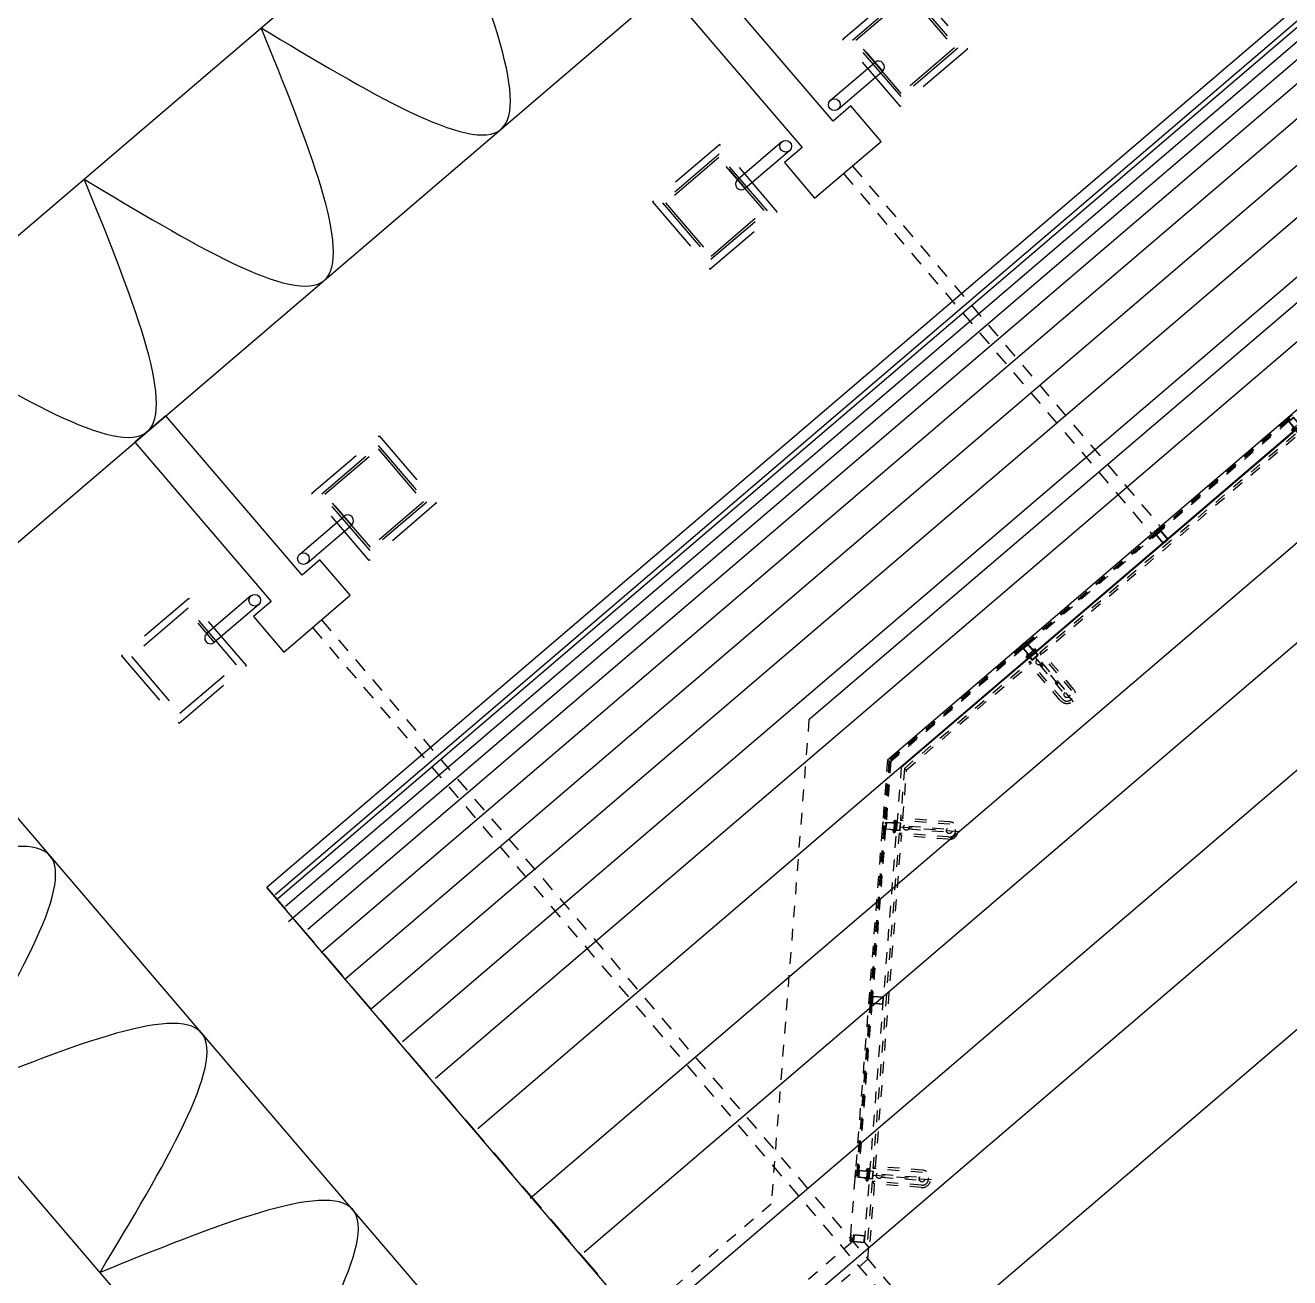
# Model space of a CAD drawing. Extents: x 146 to 670, y 614 to 806.
# Drawn here: x 375.46 to 386.32, y 717.83 to 728.59 of the extents above; entities that cross this region are included whole.
import ezdxf

# ---------------------------------------------------------------- set-up
doc = ezdxf.new("R2010")
doc.units = 0
doc.header["$LTSCALE"] = 0.5
doc.header["$MEASUREMENT"] = 0
for name, pattern in [('DASHDOTX2', [2, 1, -0.5, 0, -0.5]), ('DASHED2', [0.375, 0.25, -0.125]), ('HIDDEN', [0.375, 0.25, -0.125])]:
    doc.linetypes.add(name, pattern=pattern)
for name, color, linetype in [('2', 1, 'CONTINUOUS'), ('4', 3, 'CONTINUOUS'), ('6', 7, 'CONTINUOUS'), ('9', 1, 'DASHED2'), ('paredes', 1, 'CONTINUOUS'), ('PROYECCIONES', 6, 'HIDDEN'), ('talud', 5, 'CONTINUOUS'), ('texturas', 6, 'CONTINUOUS'), ('TUBERIA', 7, 'DASHDOTX2'), ('ventanas', 1, 'CONTINUOUS'), ('vidrio', 6, 'CONTINUOUS')]:
    doc.layers.add(name, color=color, linetype=linetype)

# ---------------------------------------------------------------- blocks, each defined once
blk = doc.blocks.new('apoymuro-cortina')
at = {"layer": 'vidrio', "color": 1, "linetype": 'Continuous'}
for p, q in [((0, 0), (-0.099, 0)), ((0, -0.057), (0, 0)), ((-0.125, -0.001), (-0.125, -0.057)), ((-0.119, 0), (-0.124, 0)), ((-0.124, -0.057), (-0.119, -0.057)), ((-0.122, -0.01), (-0.122, -0.003)), ((-0.122, -0.032), (-0.122, -0.013)), ((-0.096, -0.032), (-0.122, -0.032)), ((-0.122, -0.035), (-0.096, -0.035)), ((-0.122, -0.044), (-0.122, -0.035)), ((-0.122, -0.054), (-0.122, -0.048)), ((-0.121, -0.003), (-0.12, -0.003)), ((-0.12, -0.01), (-0.121, -0.01)), ((-0.121, -0.013), (-0.119, -0.013)), ((-0.119, -0.045), (-0.121, -0.045)), ((-0.121, -0.047), (-0.12, -0.047)), ((-0.12, -0.055), (-0.121, -0.055)), ((-0.12, -0.003), (-0.12, -0.004)), ((-0.12, -0.009), (-0.12, -0.01)), ((-0.12, -0.047), (-0.12, -0.048)), ((-0.12, -0.054), (-0.12, -0.055)), ((-0.119, -0.004), (-0.119, -0.001)), ((-0.119, -0.012), (-0.119, -0.009)), ((-0.119, -0.048), (-0.119, -0.045)), ((-0.119, -0.057), (-0.119, -0.054)), ((-0.1, -0.001), (-0.1, -0.004)), ((-0.1, -0.009), (-0.1, -0.012)), ((-0.1, -0.045), (-0.1, -0.048)), ((-0.1, -0.054), (-0.1, -0.057)), ((-0.099, -0.013), (-0.097, -0.013)), ((-0.097, -0.045), (-0.099, -0.045)), ((-0.099, -0.057), (-0.094, -0.057)), ((-0.098, -0.003), (-0.097, -0.003)), ((-0.098, -0.004), (-0.098, -0.003)), ((-0.098, -0.01), (-0.098, -0.009)), ((-0.097, -0.01), (-0.098, -0.01)), ((-0.098, -0.047), (-0.097, -0.047)), ((-0.098, -0.048), (-0.098, -0.047)), ((-0.098, -0.055), (-0.098, -0.054)), ((-0.097, -0.055), (-0.098, -0.055)), ((-0.096, -0.003), (-0.096, -0.01)), ((-0.096, -0.013), (-0.096, -0.032)), ((-0.096, -0.035), (-0.096, -0.044)), ((-0.096, -0.048), (-0.096, -0.054)), ((-0.094, -0.057), (0, -0.057)), ((-0.093, -0.003), (-0.093, -0.054)), ((-0.004, -0.003), (-0.093, -0.003)), ((-0.093, -0.055), (-0.004, -0.055)), ((-0.003, -0.054), (-0.003, -0.003))]:
    blk.add_line(p, q, dxfattribs=at)
at = {"layer": 'vidrio', "linetype": 'Continuous'}
for p, q in [((-0.04, 0.002), (-0.04, 0.005)), ((-0.04, 0.005), (0.031, 0.005)), ((0.027, 0.002), (-0.04, 0.002)), ((-0.032, 0.006), (-0.032, 0.008)), ((-0.032, 0.008), (-0.006, 0.008)), ((-0.006, 0.006), (-0.032, 0.006)), ((-0.009, 0.01), (-0.029, 0.01)), ((-0.029, 0.01), (-0.029, 0.008)), ((-0.029, 0.008), (-0.009, 0.008)), ((-0.028, 0.011), (-0.028, 0.02)), ((-0.026, 0.021), (-0.011, 0.021)), ((-0.011, 0.011), (-0.026, 0.011)), ((-0.024, 0.02), (-0.024, 0.011)), ((-0.015, 0.021), (-0.023, 0.021)), ((-0.014, 0.011), (-0.014, 0.02)), ((-0.009, 0.02), (-0.009, 0.011)), ((-0.009, 0.008), (-0.009, 0.01)), ((-0.006, 0.008), (-0.006, 0.006)), ((0.027, -0.059), (0.027, 0.002)), ((0.031, -0.063), (0.031, 0.005)), ((-0.105, -0.044), (-0.113, -0.044)), ((-0.04, -0.059), (0.027, -0.059)), ((-0.04, -0.063), (-0.04, -0.059)), ((0.031, -0.063), (-0.04, -0.063)), ((-0.032, -0.063), (-0.032, -0.065)), ((-0.006, -0.063), (-0.032, -0.063)), ((-0.032, -0.065), (-0.006, -0.065)), ((-0.029, -0.068), (-0.029, -0.065)), ((-0.029, -0.065), (-0.009, -0.065)), ((-0.009, -0.068), (-0.029, -0.068)), ((-0.028, -0.069), (-0.028, -0.078)), ((-0.011, -0.068), (-0.026, -0.068)), ((-0.026, -0.078), (-0.011, -0.078)), ((-0.013, -0.005), (-0.025, -0.005)), ((-0.025, -0.005), (-0.025, -0.052)), ((-0.025, -0.052), (-0.013, -0.052)), ((-0.025, -0.083), (-0.025, -0.078)), ((-0.013, -0.079), (-0.025, -0.079)), ((-0.013, -0.081), (-0.025, -0.081)), ((-0.025, -0.083), (-0.024, -0.084)), ((-0.013, -0.083), (-0.025, -0.083)), ((-0.024, -0.078), (-0.024, -0.069)), ((-0.014, -0.084), (-0.024, -0.084)), ((-0.015, -0.078), (-0.023, -0.078)), ((-0.015, -0.08), (-0.023, -0.08)), ((-0.015, -0.082), (-0.023, -0.082)), ((-0.019, -0.084), (-0.019, -0.084)), ((-0.014, -0.069), (-0.014, -0.078)), ((-0.013, -0.083), (-0.014, -0.084)), ((-0.013, -0.052), (-0.013, -0.005)), ((-0.013, -0.083), (-0.013, -0.078)), ((-0.009, -0.065), (-0.009, -0.068)), ((-0.009, -0.078), (-0.009, -0.069)), ((-0.006, -0.065), (-0.006, -0.063))]:
    blk.add_line(p, q, dxfattribs=at)
at = {"layer": 'vidrio', "color": 1, "linetype": 'Continuous', "extrusion": (0, 0, -1)}
for centre, major_axis, start_param, end_param in [((-0.099, -0.001), (0.000451, -0.000451), 2.356194, 3.926991), ((-0.124, -0.001), (0.000451, -0.000451), 2.356194, 3.926991), ((-0.124, -0.057), (0.000451, 0.000451), 2.356194, 3.926991), ((-0.121, -0.003), (0.000451, -0.000451), 2.356194, 3.926991), ((-0.121, -0.01), (0.000451, 0.000451), 2.356194, 3.926991), ((-0.121, -0.013), (0.000451, -0.000451), 2.356194, 3.926991), ((-0.121, -0.044), (0.000451, 0.000451), 2.356194, 3.926991), ((-0.121, -0.048), (0.000451, -0.000451), 2.356194, 3.926991), ((-0.121, -0.054), (0.000451, 0.000451), 2.356194, 3.926991), ((-0.119, -0.004), (0.000451, 0.000451), 2.356194, 3.926991), ((-0.119, -0.009), (0.000451, -0.000451), 2.356194, 3.926991), ((-0.119, -0.048), (0.000451, 0.000451), 2.356194, 3.926991), ((-0.119, -0.054), (0.000451, -0.000451), 2.356194, 3.926991), ((-0.119, -0.001), (0.000451, -0.000451), 3.926991, 5.497787), ((-0.119, -0.004), (0.000451, -0.000451), -0.785398, 0.785398), ((-0.119, -0.009), (0.000451, -0.000451), 3.926991, 5.497787), ((-0.119, -0.012), (0.000451, -0.000451), -0.785398, 0.785398), ((-0.119, -0.045), (0.000451, -0.000451), 3.926991, 5.497787), ((-0.119, -0.048), (0.000451, -0.000451), -0.785398, 0.785398), ((-0.119, -0.054), (0.000451, -0.000451), 3.926991, 5.497787), ((-0.119, -0.057), (0.000451, -0.000451), -0.785398, 0.785398), ((-0.099, -0.004), (0.000451, 0.000451), 2.356194, 3.926991), ((-0.099, -0.009), (0.000451, -0.000451), 2.356194, 3.926991), ((-0.099, -0.012), (0.000451, 0.000451), 2.356194, 3.926991), ((-0.099, -0.045), (0.000451, -0.000451), 2.356194, 3.926991), ((-0.099, -0.048), (0.000451, 0.000451), 2.356194, 3.926991), ((-0.099, -0.054), (0.000451, -0.000451), 2.356194, 3.926991), ((-0.099, -0.057), (0.000451, 0.000451), 2.356194, 3.926991), ((-0.099, -0.004), (0.000451, -0.000451), -0.785398, 0.785398), ((-0.099, -0.009), (0.000451, -0.000451), 3.926991, 5.497787), ((-0.099, -0.048), (0.000451, -0.000451), -0.785398, 0.785398), ((-0.099, -0.054), (0.000451, -0.000451), 3.926991, 5.497787), ((-0.097, -0.003), (0.000451, 0.000451), 5.497787, 7.068583), ((-0.097, -0.01), (0.000451, -0.000451), -0.785398, 0.785398), ((-0.097, -0.013), (0.000451, -0.000451), 3.926991, 5.497787), ((-0.097, -0.044), (0.000451, -0.000451), -0.785398, 0.785398), ((-0.097, -0.048), (0.000451, 0.000451), 5.497787, 7.068583), ((-0.093, -0.003), (0.000361, 0.000361), 3.926991, 5.497787), ((-0.093, -0.054), (0.000361, 0.000361), 2.356194, 3.926991)]:
    blk.add_ellipse(centre, major_axis=major_axis, ratio=1, start_param=start_param, end_param=end_param, dxfattribs=at)
at = {"layer": 'vidrio', "linetype": 'Continuous', "extrusion": (0, 0, -1)}
for centre, major_axis, start_param, end_param in [((-0.026, 0.016), (0.00325, -0.00325), 3.399063, 4.454918), ((-0.026, 0.015), (0.00325, -0.00325), 0.257471, 1.313326), ((-0.019, 0), (0.0144, -0.0144), 3.678281, 4.175701), ((-0.019, 0.031), (0.0144, 0.0144), 2.107484, 2.604904), ((-0.011, 0.016), (0.00325, -0.00325), 3.399063, 4.454918), ((-0.011, 0.015), (0.00325, -0.00325), 0.257471, 1.313326), ((-0.026, -0.073), (0.00325, 0.00325), 4.96986, 6.025715), ((-0.026, -0.074), (0.00325, 0.00325), 1.828267, 2.884122), ((-0.019, -0.088), (0.0144, 0.0144), 5.249077, 5.746497), ((-0.019, -0.058), (0.0144, -0.0144), 0.536688, 1.034108), ((-0.011, -0.073), (0.00325, 0.00325), 4.96986, 6.025715), ((-0.011, -0.074), (0.00325, 0.00325), 1.828267, 2.884122)]:
    blk.add_ellipse(centre, major_axis=major_axis, ratio=1, start_param=start_param, end_param=end_param, dxfattribs=at)
at = {"layer": 'vidrio', "color": 5, "linetype": 'Continuous', "extrusion": (0, 0, -1)}
for centre, major_axis, start_param, end_param in [((-0.004, -0.003), (0.000361, -0.000361), 3.926991, 5.497787), ((-0.004, -0.054), (0.000361, 0.000361), 0.785398, 2.356194)]:
    blk.add_ellipse(centre, major_axis=major_axis, ratio=1, start_param=start_param, end_param=end_param, dxfattribs=at)

msp = doc.modelspace()

# ---------------------------------------------------------------- linework, layer by layer
at = {"layer": '2', "ltscale": 2}
for p, q in [((394.035, 735.171, -1221.5), (377.602, 721.121, -1221.5)), ((394.057, 735.137, -1221.5), (377.624, 721.086, -1221.5)), ((394.126, 735.072, -1221.5), (377.692, 721.022, -1221.5)), ((394.149, 734.938, -1221.5), (377.716, 720.888, -1221.5)), ((394.315, 734.872, -1221.5), (377.882, 720.822, -1221.5)), ((394.432, 734.673, -1221.5), (377.998, 720.622, -1221.5)), ((394.631, 734.44, -1221.5), (378.198, 720.39, -1221.5)), ((394.863, 734.191, -1221.5), (378.43, 720.141, -1221.5)), ((395.129, 733.909, -1221.5), (378.696, 719.859, -1221.5)), ((395.412, 733.593, -1221.5), (378.978, 719.543, -1221.5)), ((395.777, 733.162, -1221.5), (379.344, 719.111, -1221.5)), ((396.225, 732.564, -1221.5), (379.792, 718.514, -1221.5)), ((396.69, 732.099, -1221.5), (380.257, 718.049, -1221.5)), ((397.172, 731.418, -1221.5), (380.739, 717.368, -1221.5)), ((397.67, 730.887, -1221.5), (381.237, 716.837, -1221.5)), ((398.318, 730.173, -1221.5), (381.885, 716.123, -1221.5))]:
    msp.add_line(p, q, dxfattribs=at)
at = {"layer": '4', "elevation": -1221.5}
for points in [[(381.225, 729.135), (380.959, 728.908), (382.128, 727.54), (381.976, 727.41), (382.236, 727.106), (382.806, 727.593), (382.546, 727.897), (382.394, 727.767), (381.225, 729.135)], [(376.664, 725.236), (376.398, 725.009), (377.568, 723.64), (377.416, 723.511), (377.676, 723.206), (378.246, 723.694), (377.986, 723.998), (377.834, 723.868), (376.664, 725.236)]]:
    msp.add_lwpolyline(points, dxfattribs=at)
at = {"layer": '6', "ltscale": 2}
for p in [(393.964, 735.234, -1221.5), (392.692, 703.45, -1221.5)]:
    msp.add_line(p, (377.53, 721.184, -1221.5), dxfattribs=at)
at = {"layer": '9', "ltscale": 0.8}
for p, q in [((386.306, 725.208, -1221.5), (385.182, 724.247, -1221.5)), ((386.308, 725.205, -1221.5), (385.184, 724.244, -1221.5)), ((386.311, 725.202, -1221.5), (385.187, 724.241, -1221.5)), ((386.307, 725.186, -1221.5), (385.21, 724.249, -1221.5)), ((386.365, 725.077, -1221.5), (384.169, 723.199, -1221.5)), ((386.363, 725.049, -1221.5), (384.197, 723.197, -1221.5)), ((385.191, 724.27, -1221.5), (385.148, 724.234, -1221.5)), ((385.195, 724.266, -1221.5), (385.192, 724.27, -1221.5)), ((384.042, 723.272, -1221.5), (385.166, 724.233, -1221.5)), ((384.044, 723.269, -1221.5), (385.168, 724.23, -1221.5)), ((384.047, 723.266, -1221.5), (385.171, 724.227, -1221.5)), ((384.07, 723.274, -1221.5), (385.167, 724.211, -1221.5)), ((385.148, 724.233, -1221.5), (385.151, 724.229, -1221.5)), ((385.152, 724.233, -1221.5), (385.157, 724.237, -1221.5)), ((385.153, 724.231, -1221.5), (385.152, 724.232, -1221.5)), ((385.152, 724.229, -1221.5), (385.155, 724.231, -1221.5)), ((385.154, 724.232, -1221.5), (385.153, 724.231, -1221.5)), ((385.158, 724.237, -1221.5), (385.159, 724.236, -1221.5)), ((385.159, 724.236, -1221.5), (385.158, 724.235, -1221.5)), ((385.159, 724.234, -1221.5), (385.161, 724.236, -1221.5)), ((385.16, 724.24, -1221.5), (385.167, 724.246, -1221.5)), ((385.161, 724.237, -1221.5), (385.16, 724.239, -1221.5)), ((385.167, 724.216, -1221.5), (385.165, 724.214, -1221.5)), ((385.165, 724.213, -1221.5), (385.168, 724.21, -1221.5)), ((385.171, 724.227, -1221.5), (385.166, 724.233, -1221.5)), ((385.167, 724.246, -1221.5), (385.183, 724.226, -1221.5)), ((385.167, 724.215, -1221.5), (385.168, 724.215, -1221.5)), ((385.168, 724.214, -1221.5), (385.167, 724.215, -1221.5)), ((385.169, 724.214, -1221.5), (385.168, 724.213, -1221.5)), ((385.168, 724.21, -1221.5), (385.229, 724.138, -1221.5)), ((385.169, 724.248, -1221.5), (385.183, 724.26, -1221.5)), ((385.186, 724.228, -1221.5), (385.169, 724.248, -1221.5)), ((385.174, 724.218, -1221.5), (385.169, 724.214, -1221.5)), ((385.209, 724.244, -1221.5), (385.171, 724.211, -1221.5)), ((385.173, 724.222, -1221.5), (385.171, 724.22, -1221.5)), ((385.171, 724.211, -1221.5), (385.229, 724.143, -1221.5)), ((385.172, 724.219, -1221.5), (385.173, 724.22, -1221.5)), ((385.173, 724.22, -1221.5), (385.174, 724.219, -1221.5)), ((385.176, 724.22, -1221.5), (385.174, 724.222, -1221.5)), ((385.183, 724.226, -1221.5), (385.177, 724.22, -1221.5)), ((385.182, 724.247, -1221.5), (385.187, 724.241, -1221.5)), ((385.184, 724.26, -1221.5), (385.185, 724.258, -1221.5)), ((385.186, 724.262, -1221.5), (385.191, 724.266, -1221.5)), ((385.187, 724.26, -1221.5), (385.186, 724.261, -1221.5)), ((385.186, 724.258, -1221.5), (385.189, 724.26, -1221.5)), ((385.2, 724.24, -1221.5), (385.186, 724.228, -1221.5)), ((385.188, 724.261, -1221.5), (385.187, 724.26, -1221.5)), ((385.192, 724.266, -1221.5), (385.193, 724.265, -1221.5)), ((385.192, 724.263, -1221.5), (385.195, 724.265, -1221.5)), ((385.193, 724.265, -1221.5), (385.192, 724.264, -1221.5)), ((385.201, 724.245, -1221.5), (385.199, 724.243, -1221.5)), ((385.199, 724.242, -1221.5), (385.2, 724.241, -1221.5)), ((385.201, 724.244, -1221.5), (385.202, 724.244, -1221.5)), ((385.202, 724.243, -1221.5), (385.201, 724.244, -1221.5)), ((385.208, 724.247, -1221.5), (385.203, 724.243, -1221.5)), ((385.207, 724.251, -1221.5), (385.205, 724.249, -1221.5)), ((385.206, 724.248, -1221.5), (385.207, 724.249, -1221.5)), ((385.207, 724.249, -1221.5), (385.208, 724.248, -1221.5)), ((385.272, 724.176, -1221.5), (385.208, 724.251, -1221.5)), ((385.268, 724.177, -1221.5), (385.21, 724.244, -1221.5)), ((385.229, 724.143, -1221.5), (385.268, 724.176, -1221.5)), ((385.229, 724.138, -1221.5), (385.272, 724.176, -1221.5)), ((384.026, 723.259, -1221.5), (382.874, 722.274, -1221.5)), ((384.028, 723.256, -1221.5), (382.878, 722.272, -1221.5)), ((384.031, 723.253, -1221.5), (382.881, 722.27, -1221.5)), ((384.027, 723.237, -1221.5), (382.89, 722.265, -1221.5)), ((384.042, 723.272, -1221.5), (384.047, 723.266, -1221.5)), ((384.445, 722.876, -1221.5), (384.169, 723.199, -1221.5)), ((384.169, 723.199, -1221.5), (384.197, 723.197, -1221.5)), ((384.46, 722.889, -1221.5), (384.197, 723.197, -1221.5)), ((383.007, 722.206, -1221.5), (384.085, 723.127, -1221.5)), ((383.026, 722.196, -1221.5), (384.083, 723.099, -1221.5)), ((384.085, 723.127, -1221.5), (384.083, 723.099, -1221.5)), ((384.346, 722.791, -1221.5), (384.083, 723.099, -1221.5)), ((384.361, 722.804, -1221.5), (384.085, 723.127, -1221.5)), ((384.131, 723.159, -1221.5), (384.462, 722.771, -1221.5)), ((384.168, 723.096, -1221.5), (384.379, 722.849, -1221.5)), ((384.187, 723.113, -1221.5), (384.398, 722.865, -1221.5)), ((382.187, 722.623, -1221.5), (381.862, 718.464, -1221.5)), ((382.862, 722.279, -1221.5), (382.537, 718.12, -1221.5)), ((382.664, 718.135, -1221.5), (382.983, 722.218, -1221.5)), ((382.874, 722.274, -1221.5), (382.831, 721.723, -1221.5)), ((382.878, 722.272, -1221.5), (382.835, 721.722, -1221.5)), ((382.881, 722.27, -1221.5), (382.839, 721.722, -1221.5)), ((382.89, 722.265, -1221.5), (382.85, 721.744, -1221.5)), ((383.007, 722.206, -1221.5), (382.972, 721.76, -1221.5)), ((383.007, 722.206, -1221.5), (383.026, 722.196, -1221.5)), ((382.994, 721.779, -1221.5), (383.026, 722.196, -1221.5)), ((382.972, 721.76, -1221.5), (382.994, 721.779, -1221.5)), ((383.398, 721.747, -1221.5), (382.994, 721.779, -1221.5)), ((382.829, 721.702, -1221.5), (382.714, 720.227, -1221.5)), ((382.833, 721.701, -1221.5), (382.718, 720.227, -1221.5)), ((382.837, 721.701, -1221.5), (382.722, 720.227, -1221.5)), ((382.845, 721.687, -1221.5), (382.733, 720.248, -1221.5)), ((383.396, 721.727, -1221.5), (382.972, 721.76, -1221.5)), ((382.974, 721.705, -1221.5), (383.483, 721.665, -1221.5)), ((383.044, 721.687, -1221.5), (383.369, 721.662, -1221.5)), ((383.046, 721.712, -1221.5), (383.371, 721.687, -1221.5)), ((382.738, 718.769, -1221.5), (382.964, 721.651, -1221.5)), ((382.76, 718.788, -1221.5), (382.982, 721.629, -1221.5)), ((383.387, 721.618, -1221.5), (382.964, 721.651, -1221.5)), ((382.964, 721.651, -1221.5), (382.982, 721.629, -1221.5)), ((383.386, 721.598, -1221.5), (382.982, 721.629, -1221.5)), ((382.712, 720.206, -1221.5), (382.597, 718.732, -1221.5)), ((382.716, 720.206, -1221.5), (382.601, 718.731, -1221.5)), ((382.72, 720.206, -1221.5), (382.605, 718.731, -1221.5)), ((382.728, 720.191, -1221.5), (382.616, 718.753, -1221.5)), ((382.704, 720.25, -1221.5), (382.699, 720.194, -1221.5)), ((382.7, 720.193, -1221.5), (382.705, 720.193, -1221.5)), ((382.703, 720.206, -1221.5), (382.704, 720.215, -1221.5)), ((382.703, 720.196, -1221.5), (382.703, 720.202, -1221.5)), ((382.705, 720.195, -1221.5), (382.703, 720.195, -1221.5)), ((382.709, 720.25, -1221.5), (382.704, 720.25, -1221.5)), ((382.704, 720.218, -1221.5), (382.706, 720.237, -1221.5)), ((382.73, 720.216, -1221.5), (382.704, 720.218, -1221.5)), ((382.704, 720.215, -1221.5), (382.73, 720.213, -1221.5)), ((382.706, 720.205, -1221.5), (382.704, 720.206, -1221.5)), ((382.704, 720.203, -1221.5), (382.705, 720.203, -1221.5)), ((382.705, 720.203, -1221.5), (382.705, 720.202, -1221.5)), ((382.705, 720.197, -1221.5), (382.705, 720.195, -1221.5)), ((382.706, 720.241, -1221.5), (382.707, 720.247, -1221.5)), ((382.706, 720.237, -1221.5), (382.708, 720.237, -1221.5)), ((382.706, 720.202, -1221.5), (382.707, 720.205, -1221.5)), ((382.706, 720.193, -1221.5), (382.706, 720.196, -1221.5)), ((382.707, 720.248, -1221.5), (382.709, 720.247, -1221.5)), ((382.708, 720.24, -1221.5), (382.707, 720.24, -1221.5)), ((382.708, 720.241, -1221.5), (382.708, 720.24, -1221.5)), ((382.709, 720.247, -1221.5), (382.709, 720.246, -1221.5)), ((382.709, 720.238, -1221.5), (382.709, 720.241, -1221.5)), ((382.71, 720.246, -1221.5), (382.71, 720.249, -1221.5)), ((382.72, 720.205, -1221.5), (382.712, 720.206, -1221.5)), ((382.714, 720.227, -1221.5), (382.722, 720.227, -1221.5)), ((382.726, 720.203, -1221.5), (382.725, 720.2, -1221.5)), ((382.725, 720.195, -1221.5), (382.725, 720.192, -1221.5)), ((382.725, 720.191, -1221.5), (382.73, 720.191, -1221.5)), ((382.728, 720.204, -1221.5), (382.726, 720.204, -1221.5)), ((382.726, 720.194, -1221.5), (382.726, 720.195, -1221.5)), ((382.728, 720.193, -1221.5), (382.726, 720.194, -1221.5)), ((382.727, 720.201, -1221.5), (382.728, 720.201, -1221.5)), ((382.727, 720.2, -1221.5), (382.727, 720.201, -1221.5)), ((382.728, 720.239, -1221.5), (382.728, 720.236, -1221.5)), ((382.729, 720.2, -1221.5), (382.728, 720.194, -1221.5)), ((382.729, 720.248, -1221.5), (382.729, 720.245, -1221.5)), ((382.729, 720.236, -1221.5), (382.731, 720.235, -1221.5)), ((382.73, 720.213, -1221.5), (382.729, 720.204, -1221.5)), ((382.828, 720.241, -1221.5), (382.73, 720.248, -1221.5)), ((382.73, 720.246, -1221.5), (382.732, 720.246, -1221.5)), ((382.73, 720.244, -1221.5), (382.73, 720.246, -1221.5)), ((382.73, 720.238, -1221.5), (382.73, 720.239, -1221.5)), ((382.731, 720.238, -1221.5), (382.73, 720.238, -1221.5)), ((382.731, 720.235, -1221.5), (382.73, 720.216, -1221.5)), ((382.73, 720.191, -1221.5), (382.824, 720.183, -1221.5)), ((382.735, 720.245, -1221.5), (382.731, 720.194, -1221.5)), ((382.732, 720.245, -1221.5), (382.732, 720.239, -1221.5)), ((382.732, 720.193, -1221.5), (382.821, 720.186, -1221.5)), ((382.825, 720.238, -1221.5), (382.736, 720.245, -1221.5)), ((382.821, 720.187, -1221.5), (382.825, 720.238, -1221.5)), ((382.824, 720.183, -1221.5), (382.828, 720.241, -1221.5)), ((382.597, 718.732, -1221.5), (382.605, 718.731, -1221.5)), ((382.738, 718.769, -1221.5), (382.76, 718.788, -1221.5)), ((383.162, 718.736, -1221.5), (382.738, 718.769, -1221.5)), ((383.164, 718.756, -1221.5), (382.76, 718.788, -1221.5)), ((382.73, 718.66, -1221.5), (382.687, 718.109, -1221.5)), ((382.748, 718.638, -1221.5), (382.706, 718.094, -1221.5)), ((383.154, 718.627, -1221.5), (382.73, 718.66, -1221.5)), ((382.73, 718.66, -1221.5), (382.748, 718.638, -1221.5)), ((382.74, 718.714, -1221.5), (383.249, 718.674, -1221.5)), ((383.152, 718.607, -1221.5), (382.748, 718.638, -1221.5)), ((382.81, 718.696, -1221.5), (383.135, 718.671, -1221.5)), ((382.812, 718.721, -1221.5), (383.137, 718.696, -1221.5)), ((381.862, 718.464, -1221.5), (379.762, 716.669, -1221.5)), ((382.544, 718.202, -1221.5), (382.539, 718.146, -1221.5)), ((382.549, 718.202, -1221.5), (382.544, 718.202, -1221.5)), ((382.544, 718.17, -1221.5), (382.546, 718.189, -1221.5)), ((382.546, 718.193, -1221.5), (382.546, 718.199, -1221.5)), ((382.546, 718.189, -1221.5), (382.548, 718.189, -1221.5)), ((382.547, 718.2, -1221.5), (382.549, 718.199, -1221.5)), ((382.548, 718.192, -1221.5), (382.547, 718.192, -1221.5)), ((382.549, 718.199, -1221.5), (382.548, 718.198, -1221.5)), ((382.548, 718.193, -1221.5), (382.548, 718.192, -1221.5)), ((382.549, 718.19, -1221.5), (382.549, 718.193, -1221.5)), ((382.55, 718.198, -1221.5), (382.55, 718.201, -1221.5)), ((382.568, 718.191, -1221.5), (382.568, 718.188, -1221.5)), ((382.569, 718.2, -1221.5), (382.569, 718.197, -1221.5)), ((382.569, 718.188, -1221.5), (382.571, 718.187, -1221.5)), ((382.668, 718.193, -1221.5), (382.57, 718.2, -1221.5)), ((382.57, 718.198, -1221.5), (382.572, 718.198, -1221.5)), ((382.57, 718.196, -1221.5), (382.57, 718.198, -1221.5)), ((382.57, 718.19, -1221.5), (382.57, 718.191, -1221.5)), ((382.571, 718.19, -1221.5), (382.57, 718.19, -1221.5)), ((382.575, 718.197, -1221.5), (382.571, 718.146, -1221.5)), ((382.572, 718.197, -1221.5), (382.572, 718.191, -1221.5)), ((382.664, 718.19, -1221.5), (382.576, 718.197, -1221.5)), ((382.661, 718.139, -1221.5), (382.665, 718.19, -1221.5)), ((382.664, 718.135, -1221.5), (382.668, 718.193, -1221.5)), ((382.564, 718.143, -1221.5), (380.55, 716.421, -1221.5)), ((382.54, 718.145, -1221.5), (382.545, 718.145, -1221.5)), ((382.542, 718.148, -1221.5), (382.543, 718.154, -1221.5)), ((382.543, 718.158, -1221.5), (382.544, 718.167, -1221.5)), ((382.544, 718.147, -1221.5), (382.543, 718.147, -1221.5)), ((382.57, 718.168, -1221.5), (382.544, 718.17, -1221.5)), ((382.544, 718.167, -1221.5), (382.57, 718.165, -1221.5)), ((382.546, 718.157, -1221.5), (382.544, 718.158, -1221.5)), ((382.544, 718.155, -1221.5), (382.545, 718.155, -1221.5)), ((382.545, 718.149, -1221.5), (382.544, 718.147, -1221.5)), ((382.545, 718.155, -1221.5), (382.545, 718.154, -1221.5)), ((382.546, 718.154, -1221.5), (382.546, 718.157, -1221.5)), ((382.546, 718.145, -1221.5), (382.546, 718.148, -1221.5)), ((382.56, 718.157, -1221.5), (382.552, 718.158, -1221.5)), ((382.554, 718.179, -1221.5), (382.562, 718.179, -1221.5)), ((382.564, 718.143, -1221.5), (382.664, 718.135, -1221.5)), ((382.566, 718.155, -1221.5), (382.565, 718.152, -1221.5)), ((382.565, 718.147, -1221.5), (382.565, 718.144, -1221.5)), ((382.565, 718.143, -1221.5), (382.57, 718.143, -1221.5)), ((382.568, 718.156, -1221.5), (382.566, 718.156, -1221.5)), ((382.566, 718.146, -1221.5), (382.566, 718.147, -1221.5)), ((382.567, 718.146, -1221.5), (382.566, 718.146, -1221.5)), ((382.567, 718.153, -1221.5), (382.568, 718.153, -1221.5)), ((382.567, 718.152, -1221.5), (382.567, 718.153, -1221.5)), ((382.569, 718.152, -1221.5), (382.568, 718.146, -1221.5)), ((382.57, 718.165, -1221.5), (382.569, 718.156, -1221.5)), ((382.571, 718.187, -1221.5), (382.57, 718.168, -1221.5)), ((382.57, 718.143, -1221.5), (382.664, 718.135, -1221.5)), ((382.572, 718.145, -1221.5), (382.66, 718.138, -1221.5)), ((382.664, 718.135, -1221.5), (382.702, 718.091, -1221.5)), ((382.694, 717.991, -1221.5), (382.702, 718.091, -1221.5)), ((382.702, 718.091, -1221.5), (382.706, 718.094, -1221.5)), ((382.694, 717.991, -1221.5), (380.68, 716.269, -1221.5))]:
    msp.add_line(p, q, dxfattribs=at)
for centre in [(384.163, 723.121, -1221.5), (384.403, 722.84, -1221.5), (383.024, 721.701, -1221.5), (383.392, 721.672, -1221.5), (382.79, 718.71, -1221.5), (383.158, 718.681, -1221.5)]:
    msp.add_circle(centre, 0.025, dxfattribs=at)
for centre, radius, start, end in [((384.403, 722.84, -1221.5), 0.075, 220.53, 40.53), ((384.403, 722.84, -1221.5), 0.055, 220.53, 40.53), ((383.392, 721.672, -1221.5), 0.075, 265.53, 85.53), ((383.392, 721.672, -1221.5), 0.055, 265.53, 85.53), ((383.158, 718.681, -1221.5), 0.075, 265.53, 85.53), ((383.158, 718.681, -1221.5), 0.055, 265.53, 85.53)]:
    msp.add_arc(centre, radius, start, end, dxfattribs=at)
at = {"layer": '9', "ltscale": 0.8, "extrusion": (0, 0, -1)}
for centre, major_axis, start_param, end_param in [((385.191, 724.27, -1221.5), (-0.00005, -0.000636), 2.356194, 3.926991), ((385.148, 724.233, -1221.5), (0.000636, -0.00005), 2.356194, 3.926991), ((385.152, 724.229, -1221.5), (-0.00005, -0.000636), -0.785398, 0.785398), ((385.152, 724.233, -1221.5), (0.000636, -0.00005), 2.356194, 3.926991), ((385.154, 724.231, -1221.5), (-0.00005, -0.000636), 2.356194, 3.926991), ((385.154, 724.231, -1221.5), (-0.00005, -0.000636), 3.926991, 5.497787), ((385.157, 724.237, -1221.5), (-0.00005, -0.000636), 2.356194, 3.926991), ((385.158, 724.235, -1221.5), (0.000636, -0.00005), 2.356194, 3.926991), ((385.158, 724.235, -1221.5), (-0.00005, -0.000636), -0.785398, 0.785398), ((385.16, 724.239, -1221.5), (0.000636, -0.00005), 2.356194, 3.926991), ((385.161, 724.237, -1221.5), (-0.00005, -0.000636), 3.926991, 5.497787), ((385.165, 724.214, -1221.5), (0.000636, -0.00005), 2.356194, 3.926991), ((385.168, 724.216, -1221.5), (-0.00005, -0.000636), 2.356194, 3.926991), ((385.168, 724.216, -1221.5), (-0.00005, -0.000636), 3.926991, 5.497787), ((385.171, 724.219, -1221.5), (0.000636, -0.00005), 2.356194, 3.926991), ((385.171, 724.219, -1221.5), (-0.00005, -0.000636), -0.785398, 0.785398), ((385.171, 724.211, -1221.5), (0.000509, -0.00004), 2.356194, 3.926991), ((385.174, 724.221, -1221.5), (-0.00005, -0.000636), 2.356194, 3.926991), ((385.173, 724.218, -1221.5), (0.000636, -0.00005), 5.497787, 7.068583), ((385.176, 724.221, -1221.5), (-0.00005, -0.000636), -0.785398, 0.785398), ((385.183, 724.259, -1221.5), (-0.00005, -0.000636), 2.356194, 3.926991), ((385.186, 724.258, -1221.5), (-0.00005, -0.000636), -0.785398, 0.785398), ((385.186, 724.262, -1221.5), (0.000636, -0.00005), 2.356194, 3.926991), ((385.188, 724.26, -1221.5), (-0.00005, -0.000636), 2.356194, 3.926991), ((385.188, 724.26, -1221.5), (-0.00005, -0.000636), 3.926991, 5.497787), ((385.191, 724.266, -1221.5), (-0.00005, -0.000636), 2.356194, 3.926991), ((385.192, 724.264, -1221.5), (0.000636, -0.00005), 2.356194, 3.926991), ((385.192, 724.264, -1221.5), (-0.00005, -0.000636), -0.785398, 0.785398), ((385.194, 724.266, -1221.5), (-0.00005, -0.000636), 3.926991, 5.497787), ((385.199, 724.243, -1221.5), (0.000636, -0.00005), 2.356194, 3.926991), ((385.199, 724.241, -1221.5), (-0.00005, -0.000636), 3.926991, 5.497787), ((385.201, 724.245, -1221.5), (-0.00005, -0.000636), 2.356194, 3.926991), ((385.201, 724.245, -1221.5), (-0.00005, -0.000636), 3.926991, 5.497787), ((385.202, 724.243, -1221.5), (-0.00005, -0.000636), -0.785398, 0.785398), ((385.205, 724.248, -1221.5), (0.000636, -0.00005), 2.356194, 3.926991), ((385.205, 724.248, -1221.5), (-0.00005, -0.000636), -0.785398, 0.785398), ((385.208, 724.25, -1221.5), (-0.00005, -0.000636), 2.356194, 3.926991), ((385.207, 724.247, -1221.5), (0.000636, -0.00005), 5.497787, 7.068583), ((385.21, 724.244, -1221.5), (0.000509, -0.00004), 3.926991, 5.497787), ((382.7, 720.194, -1221.5), (0.000485, 0.000415), 2.356194, 3.926991), ((382.704, 720.206, -1221.5), (0.000485, 0.000415), 2.356194, 3.926991), ((382.704, 720.202, -1221.5), (0.000415, -0.000485), 2.356194, 3.926991), ((382.703, 720.196, -1221.5), (0.000485, 0.000415), 2.356194, 3.926991), ((382.704, 720.25, -1221.5), (0.000415, -0.000485), 2.356194, 3.926991), ((382.706, 720.202, -1221.5), (0.000485, 0.000415), 2.356194, 3.926991), ((382.705, 720.197, -1221.5), (0.000415, -0.000485), 2.356194, 3.926991), ((382.705, 720.197, -1221.5), (0.000415, -0.000485), 3.926991, 5.497787), ((382.705, 720.193, -1221.5), (0.000415, -0.000485), -0.785398, 0.785398), ((382.707, 720.241, -1221.5), (0.000485, 0.000415), 2.356194, 3.926991), ((382.706, 720.237, -1221.5), (0.000415, -0.000485), 2.356194, 3.926991), ((382.706, 720.205, -1221.5), (0.000415, -0.000485), 3.926991, 5.497787), ((382.706, 720.202, -1221.5), (0.000415, -0.000485), -0.785398, 0.785398), ((382.707, 720.247, -1221.5), (0.000415, -0.000485), 2.356194, 3.926991), ((382.709, 720.246, -1221.5), (0.000485, 0.000415), 2.356194, 3.926991), ((382.709, 720.241, -1221.5), (0.000415, -0.000485), 2.356194, 3.926991), ((382.708, 720.238, -1221.5), (0.000415, -0.000485), -0.785398, 0.785398), ((382.709, 720.249, -1221.5), (0.000415, -0.000485), 3.926991, 5.497787), ((382.709, 720.246, -1221.5), (0.000415, -0.000485), -0.785398, 0.785398), ((382.709, 720.241, -1221.5), (0.000415, -0.000485), 3.926991, 5.497787), ((382.726, 720.2, -1221.5), (0.000485, 0.000415), 2.356194, 3.926991), ((382.726, 720.195, -1221.5), (0.000415, -0.000485), 2.356194, 3.926991), ((382.725, 720.192, -1221.5), (0.000485, 0.000415), 2.356194, 3.926991), ((382.726, 720.203, -1221.5), (0.000415, -0.000485), 2.356194, 3.926991), ((382.726, 720.2, -1221.5), (0.000415, -0.000485), -0.785398, 0.785398), ((382.726, 720.195, -1221.5), (0.000415, -0.000485), 3.926991, 5.497787), ((382.729, 720.239, -1221.5), (0.000415, -0.000485), 2.356194, 3.926991), ((382.729, 720.236, -1221.5), (0.000485, 0.000415), 2.356194, 3.926991), ((382.728, 720.204, -1221.5), (0.000415, -0.000485), -0.785398, 0.785398), ((382.728, 720.2, -1221.5), (0.000485, 0.000415), 5.497787, 7.068583), ((382.73, 720.248, -1221.5), (0.000415, -0.000485), 2.356194, 3.926991), ((382.729, 720.245, -1221.5), (0.000485, 0.000415), 2.356194, 3.926991), ((382.729, 720.245, -1221.5), (0.000415, -0.000485), -0.785398, 0.785398), ((382.729, 720.239, -1221.5), (0.000415, -0.000485), 3.926991, 5.497787), ((382.731, 720.239, -1221.5), (0.000415, -0.000485), -0.785398, 0.785398), ((382.731, 720.235, -1221.5), (0.000415, -0.000485), 3.926991, 5.497787), ((382.732, 720.194, -1221.5), (0.000388, 0.000332), 2.356194, 3.926991), ((382.732, 720.245, -1221.5), (0.000485, 0.000415), 5.497787, 7.068583), ((382.736, 720.245, -1221.5), (0.000388, 0.000332), 3.926991, 5.497787), ((382.821, 720.187, -1221.5), (0.000388, 0.000332), 0.785398, 2.356194), ((382.544, 718.202, -1221.5), (0.000415, -0.000485), 2.356194, 3.926991), ((382.547, 718.199, -1221.5), (0.000415, -0.000485), 2.356194, 3.926991), ((382.547, 718.193, -1221.5), (0.000485, 0.000415), 2.356194, 3.926991), ((382.546, 718.189, -1221.5), (0.000415, -0.000485), 2.356194, 3.926991), ((382.549, 718.198, -1221.5), (0.000485, 0.000415), 2.356194, 3.926991), ((382.549, 718.193, -1221.5), (0.000415, -0.000485), 2.356194, 3.926991), ((382.548, 718.19, -1221.5), (0.000415, -0.000485), -0.785398, 0.785398), ((382.549, 718.201, -1221.5), (0.000415, -0.000485), 3.926991, 5.497787), ((382.549, 718.198, -1221.5), (0.000415, -0.000485), -0.785398, 0.785398), ((382.549, 718.193, -1221.5), (0.000415, -0.000485), 3.926991, 5.497787), ((382.569, 718.191, -1221.5), (0.000415, -0.000485), 2.356194, 3.926991), ((382.569, 718.188, -1221.5), (0.000485, 0.000415), 2.356194, 3.926991), ((382.57, 718.2, -1221.5), (0.000415, -0.000485), 2.356194, 3.926991), ((382.569, 718.197, -1221.5), (0.000485, 0.000415), 2.356194, 3.926991), ((382.569, 718.197, -1221.5), (0.000415, -0.000485), -0.785398, 0.785398), ((382.569, 718.191, -1221.5), (0.000415, -0.000485), 3.926991, 5.497787), ((382.571, 718.191, -1221.5), (0.000415, -0.000485), -0.785398, 0.785398), ((382.571, 718.197, -1221.5), (0.000485, 0.000415), 5.497787, 7.068583), ((382.576, 718.197, -1221.5), (0.000388, 0.000332), 3.926991, 5.497787), ((382.54, 718.146, -1221.5), (0.000485, 0.000415), 2.356194, 3.926991), ((382.543, 718.148, -1221.5), (0.000485, 0.000415), 2.356194, 3.926991), ((382.544, 718.158, -1221.5), (0.000485, 0.000415), 2.356194, 3.926991), ((382.544, 718.154, -1221.5), (0.000415, -0.000485), 2.356194, 3.926991), ((382.546, 718.154, -1221.5), (0.000485, 0.000415), 2.356194, 3.926991), ((382.545, 718.149, -1221.5), (0.000415, -0.000485), 2.356194, 3.926991), ((382.545, 718.149, -1221.5), (0.000415, -0.000485), 3.926991, 5.497787), ((382.545, 718.145, -1221.5), (0.000415, -0.000485), -0.785398, 0.785398), ((382.546, 718.157, -1221.5), (0.000415, -0.000485), 3.926991, 5.497787), ((382.546, 718.154, -1221.5), (0.000415, -0.000485), -0.785398, 0.785398), ((382.566, 718.152, -1221.5), (0.000485, 0.000415), 2.356194, 3.926991), ((382.566, 718.147, -1221.5), (0.000415, -0.000485), 2.356194, 3.926991), ((382.565, 718.144, -1221.5), (0.000485, 0.000415), 2.356194, 3.926991), ((382.566, 718.155, -1221.5), (0.000415, -0.000485), 2.356194, 3.926991), ((382.566, 718.152, -1221.5), (0.000415, -0.000485), -0.785398, 0.785398), ((382.566, 718.147, -1221.5), (0.000415, -0.000485), 3.926991, 5.497787), ((382.568, 718.156, -1221.5), (0.000415, -0.000485), -0.785398, 0.785398), ((382.568, 718.152, -1221.5), (0.000485, 0.000415), 5.497787, 7.068583), ((382.571, 718.187, -1221.5), (0.000415, -0.000485), 3.926991, 5.497787), ((382.572, 718.146, -1221.5), (0.000388, 0.000332), 2.356194, 3.926991), ((382.66, 718.139, -1221.5), (0.000388, 0.000332), 0.785398, 2.356194)]:
    msp.add_ellipse(centre, major_axis=major_axis, ratio=1, start_param=start_param, end_param=end_param, dxfattribs=at)
at = {"layer": 'paredes', "color": 6}
msp.add_line((389.594, 728.035, -1221.5), (382.862, 722.279, -1221.5), dxfattribs=at)
at = {"layer": 'PROYECCIONES'}
for p, q in [((382.483, 727.317, -1221.5), (385.131, 724.219, -1221.5)), ((382.559, 727.382, -1221.5), (385.207, 724.284, -1221.5)), ((377.923, 723.418, -1221.5), (386.372, 713.535, -1221.5)), ((377.999, 723.483, -1221.5), (386.439, 713.612, -1221.5))]:
    msp.add_line(p, q, dxfattribs=at)
at = {"layer": 'PROYECCIONES', "color": 1, "ltscale": 2}
msp.add_line((377.53, 721.184, -1221.5), (381.158, 716.941, -1221.5), dxfattribs=at)
at = {"layer": 'talud'}
for p, q in [((392.026, 741.001, -1221.5), (371.403, 723.369, -1221.5)), ((391.805, 738.182, -1221.5), (374.223, 723.148, -1221.5)), ((378.697, 714.837, -1221.5), (371.403, 723.369, -1221.5)), ((380.217, 716.137, -1221.5), (374.223, 723.148, -1221.5))]:
    msp.add_line(p, q, dxfattribs=at)
at = {"layer": 'texturas', "color": 1}
msp.add_line((391.45, 730.543, -1221.5), (382.187, 722.623, -1221.5), dxfattribs=at)
at = {"layer": 'texturas'}
for points in [[(377.483, 728.568, -1221.5), (379.543, 727.697, -1221.5), (379.003, 729.867, -1221.5)], [(375.963, 727.268, -1221.5), (378.023, 726.398, -1221.5), (377.483, 728.568, -1221.5)], [(374.443, 725.968, -1221.5), (376.503, 725.098, -1221.5), (375.963, 727.268, -1221.5)], [(374.798, 719.398, -1221.5), (375.668, 721.457, -1221.5), (373.498, 720.918, -1221.5)], [(376.098, 717.877, -1221.5), (376.968, 719.937, -1221.5), (374.798, 719.398, -1221.5)], [(377.398, 716.357, -1221.5), (378.268, 718.417, -1221.5), (376.098, 717.877, -1221.5)]]:
    msp.add_spline(points, degree=3, dxfattribs=at)
at = {"layer": 'TUBERIA', "color": 1}
for p, q in [((382.677, 728.36, -1221.5), (382.818, 728.195, -1221.5)), ((382.373, 727.946, -1221.5), (382.753, 728.271, -1221.5)), ((382.438, 727.87, -1221.5), (382.818, 728.195, -1221.5)), ((381.955, 727.589, -1221.5), (381.575, 727.264, -1221.5)), ((382.02, 727.513, -1221.5), (381.64, 727.188, -1221.5)), ((381.498, 727.353, -1221.5), (381.64, 727.188, -1221.5)), ((378.116, 724.461, -1221.5), (378.258, 724.296, -1221.5)), ((377.813, 724.047, -1221.5), (378.193, 724.372, -1221.5)), ((377.878, 723.971, -1221.5), (378.258, 724.296, -1221.5)), ((377.394, 723.69, -1221.5), (377.014, 723.365, -1221.5)), ((377.459, 723.613, -1221.5), (377.079, 723.289, -1221.5)), ((376.938, 723.454, -1221.5), (377.079, 723.289, -1221.5))]:
    msp.add_line(p, q, dxfattribs=at)
at = {"layer": 'TUBERIA', "color": 1, "elevation": -1221.5}
for points in [[(382.972, 727.892), (382.478, 728.47), (383.055, 728.964), (383.549, 728.386)], [(382.978, 727.977), (382.562, 728.463), (383.049, 728.879), (383.465, 728.393)], [(382.98, 728.005), (382.59, 728.461), (383.047, 728.851), (383.436, 728.395)], [(381.915, 726.989), (381.421, 727.566), (380.844, 727.073), (381.337, 726.495)], [(381.83, 726.995), (381.415, 727.482), (380.928, 727.066), (381.344, 726.58)], [(381.802, 726.998), (381.412, 727.454), (380.956, 727.064), (381.346, 726.608)], [(378.411, 723.993), (377.917, 724.571), (378.495, 725.065), (378.989, 724.487)], [(378.418, 724.078), (378.002, 724.564), (378.488, 724.98), (378.904, 724.494)], [(378.42, 724.106), (378.03, 724.562), (378.486, 724.952), (378.876, 724.496)], [(377.355, 723.09), (376.861, 723.667), (376.283, 723.174), (376.777, 722.596)], [(377.27, 723.096), (376.854, 723.583), (376.368, 723.167), (376.784, 722.68)]]:
    msp.add_lwpolyline(points, close=True, dxfattribs=at)
at = {"layer": 'TUBERIA', "color": 1, "linetype": 'Continuous'}
for centre in [(382.405, 727.908, -1221.5), (381.987, 727.551, -1221.5), (377.845, 724.009, -1221.5), (377.427, 723.651, -1221.5)]:
    msp.add_circle(centre, 0.05, dxfattribs=at)
for centre, start, end in [((382.785, 728.233, -1221.5), 310.53, 130.53), ((381.607, 727.226, -1221.5), 130.53, 310.53), ((378.225, 724.334, -1221.5), 310.53, 130.53), ((377.047, 723.327, -1221.5), 130.53, 310.53)]:
    msp.add_arc(centre, 0.05, start, end, dxfattribs=at)
at = {"layer": 'ventanas'}
msp.add_line((389.675, 727.94, -1221.5), (382.983, 722.218, -1221.5), dxfattribs=at)

# ---------------------------------------------------------------- block references
at = {"layer": '9', "ltscale": 0.8}
for p, rotation in [((386.413, 725.15, -1221.5), 310.5300000000009), ((384.132, 723.201, -1221.5), 310.5300000000009), ((382.945, 721.736, -1221.5), 355.5300000000004), ((382.711, 718.745, -1221.5), 355.5300000000004)]:
    msp.add_blockref('apoymuro-cortina', p, dxfattribs=dict(at, rotation=rotation))

doc.saveas('drawing.dxf')
